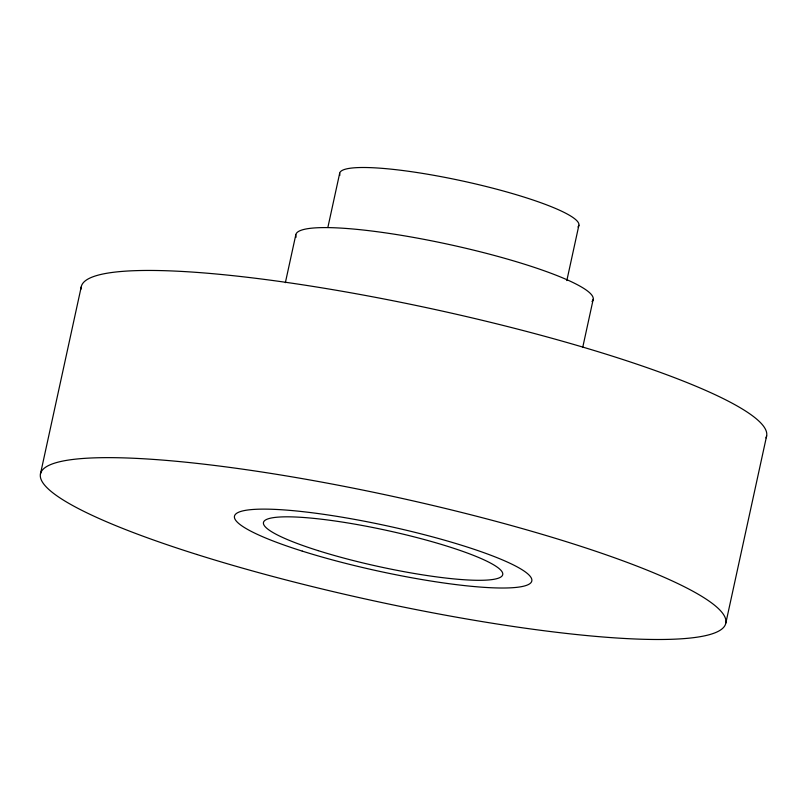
<?xml version="1.0" encoding="UTF-8"?>
<svg xmlns="http://www.w3.org/2000/svg" width="807" height="807" viewBox="0 0 807 807"><rect width="100%" height="100%" fill="white"/><g stroke="black" fill="none" stroke-linecap="round" stroke-linejoin="round"><path stroke-width="1.21" d="M40.421 474.092L81.235 286.899M285.365 282.672L295.826 234.726M327.884 227.362L339.686 173.243M566.827 280.584L578.901 225.234M582.745 347.303L593.195 299.357M725.836 623.044L766.65 435.851M296.149 237.157A152.16 23.02 12.3 0 1 448.863 244.43A152.16 23.02 12.3 0 1 591.995 301.485M339.949 175.2A122.402 18.511 12.3 0 1 462.794 181.05A122.402 18.511 12.3 0 1 577.933 226.949M81.114 289.047A350.712 53.05 12.3 0 1 433.803 309.232A350.712 53.05 12.3 0 1 765.964 437.908M196.777 554.459A350.712 53.05 12.3 0 0 725.523 624.204A350.712 53.05 12.3 0 0 227.08 467.041A350.712 53.05 12.3 0 0 196.777 554.459M302.272 551.12A152.16 23.02 12.3 0 0 531.682 581.383A152.16 23.02 12.3 0 0 315.426 513.191A152.16 23.02 12.3 0 0 302.272 551.12M318.089 550.626A122.402 18.511 12.3 0 0 502.62 574.967A122.402 18.511 12.3 0 0 328.671 520.112A122.402 18.511 12.3 0 0 318.089 550.626"/></g></svg>
